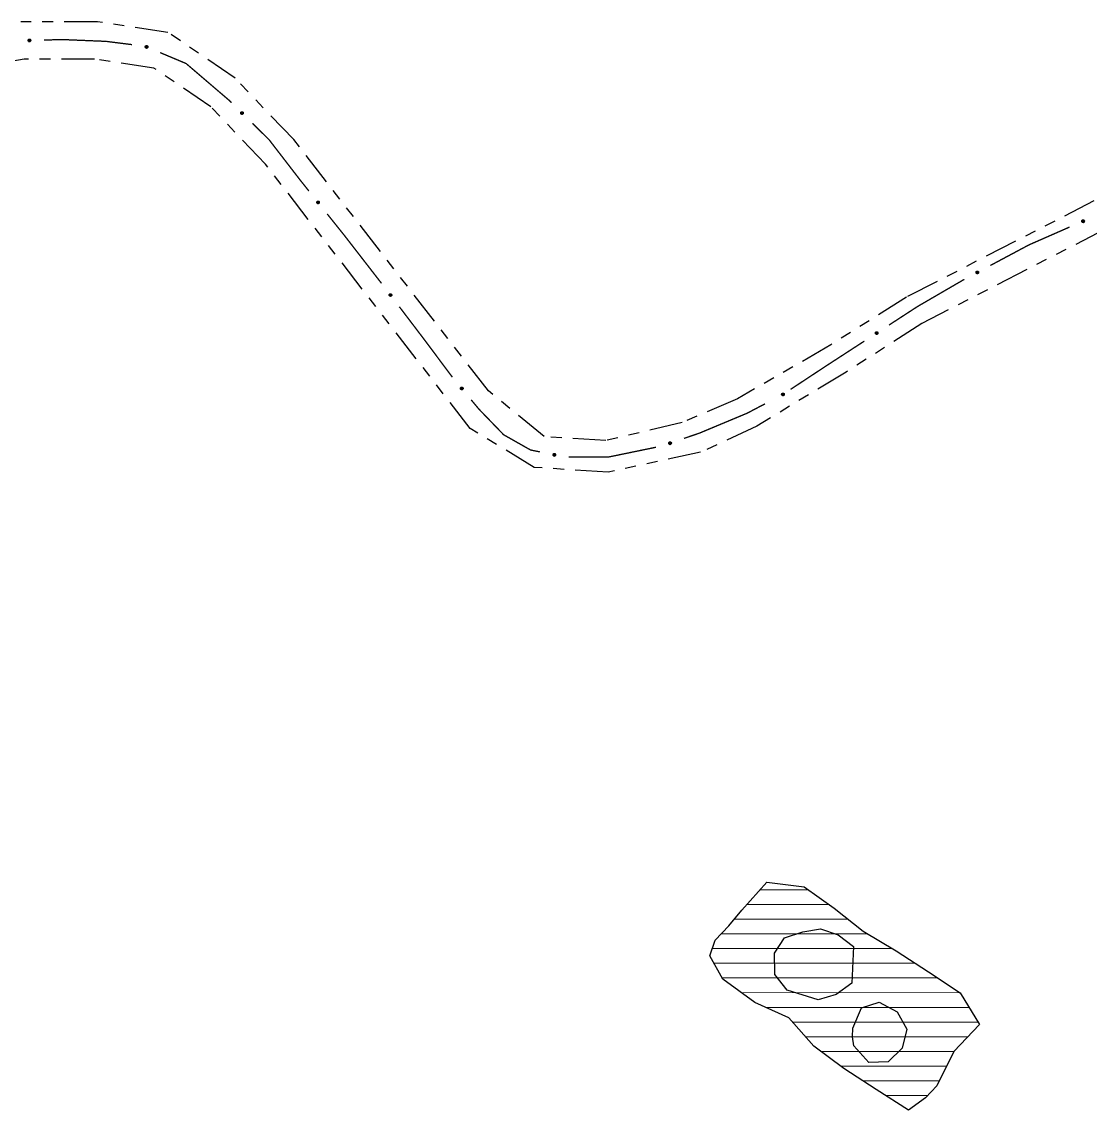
# Model space of a CAD drawing. Extents: x 203665 to 205970, y 4870865 to 4873745.
# Drawn here: x 204813.3 to 204958.7, y 4872382.9 to 4872531.1 of the extents above; entities that cross this region are included whole.
import ezdxf

# ---------------------------------------------------------------- set-up
doc = ezdxf.new("R2010")
doc.units = 0
doc.header["$LTSCALE"] = 1.5
doc.header["$MEASUREMENT"] = 0
doc.linetypes.add('TRACO_25', pattern=[8, 3, -1, 1, -1, 1, -1])
for name, color, linetype in [('HD-HACH-HIDROG', 160, 'CONTINUOUS'), ('HD-LAGOS-PERENE', 170, 'CONTINUOUS'), ('SV-EIXO-RUA-N-PAV', 6, 'CONTINUOUS'), ('SV-RUA-NAO-PAV', 7, 'CONTINUOUS')]:
    doc.layers.add(name, color=color, linetype=linetype)

# ---------------------------------------------------------------- blocks, each defined once
blk = doc.blocks.new('*X2')
at = {"layer": 'HD-HACH-HIDROG', "const_width": 0.13}
for points in [[(204913.729582, 4872412.918667), (204920.299554, 4872412.918733)], [(204911.94454, 4872410.918616), (204923.082511, 4872410.918728)], [(204910.224921, 4872408.918566), (204925.680561, 4872408.918721)], [(204908.447072, 4872406.918515), (204928.364594, 4872406.918714)], [(204907.23331, 4872404.91847), (204931.743545, 4872404.918715)], [(204907.451053, 4872402.918439), (204934.853254, 4872402.918713)], [(204908.586304, 4872400.918418), (204937.886067, 4872400.918711)], [(204911.172567, 4872398.91841), (204940.87973, 4872398.918708)], [(204914.460474, 4872396.91841), (204942.137967, 4872396.918687)], [(204918.159324, 4872394.918414), (204943.358852, 4872394.918666)], [(204919.911162, 4872392.918399), (204942.015257, 4872392.91862)], [(204922.000431, 4872390.918387), (204940.124245, 4872390.918568)], [(204924.703057, 4872388.918381), (204939.123471, 4872388.918525)], [(204927.704445, 4872386.918378), (204938.127721, 4872386.918482)], [(204930.791487, 4872384.918376), (204936.547977, 4872384.918433)]]:
    blk.add_lwpolyline(points, dxfattribs=at)

msp = doc.modelspace()

# ---------------------------------------------------------------- linework, layer by layer
at = {"layer": 'HD-LAGOS-PERENE', "linetype": 'Continuous'}
for points in [[(204907.638013, 4872406.047486, 3.311173), (204909.484689, 4872408.03561, 3.311173), (204911.237968, 4872410.126938, 3.311173), (204914.63793, 4872413.936425, 3.311173), (204919.718604, 4872413.336239, 3.311173), (204923.809432, 4872410.396317, 3.311173), (204927.760264, 4872407.276417, 3.311173), (204932.27111, 4872404.60645, 3.311173), (204936.661965, 4872401.736507, 3.311173), (204940.942806, 4872398.876568, 3.311173), (204943.573619, 4872394.566841, 3.311173), (204940.113632, 4872390.907343, 3.311173), (204937.783898, 4872386.227886, 3.311173), (204936.239019, 4872384.591094, 3.311173), (204933.923823, 4872382.918374, 3.311173), (204929.522973, 4872385.728324, 3.311173), (204925.122116, 4872388.608267, 3.311173), (204921.04128, 4872391.628181, 3.311173), (204917.66043, 4872395.487985, 3.311173), (204913.029639, 4872397.558014, 3.311173), (204908.688754, 4872400.737926, 3.311173), (204906.878168, 4872403.927717, 3.311173)], [(204915.729517, 4872401.377533, 3.311173), (204915.69059, 4872404.312069, 3.311173), (204917.069098, 4872406.367009, 3.311173), (204919.55204, 4872407.208157, 3.311173), (204921.959538, 4872407.586664, 3.311173), (204924.378852, 4872406.79443, 3.311173), (204926.460348, 4872405.216669, 3.311173), (204926.230903, 4872400.197144, 3.311173), (204924.103034, 4872398.657804, 3.311173), (204921.630616, 4872397.957569, 3.311173), (204917.409963, 4872399.257649, 3.311173)], [(204926.37163, 4872394.077702, 3.311173), (204927.550757, 4872396.864988, 3.311173), (204929.94164, 4872397.647203, 3.311173), (204932.377569, 4872396.313352, 3.311173), (204933.692515, 4872393.957366, 3.311173), (204933.067114, 4872391.348631, 3.311173), (204931.17273, 4872389.517896, 3.311173), (204928.516119, 4872389.417906, 3.311173), (204926.511924, 4872391.687916, 3.311173), (204926.331759, 4872392.92781, 3.311173)]]:
    msp.add_polyline3d(points, close=True, dxfattribs=at)
at = {"layer": 'SV-EIXO-RUA-N-PAV'}
for points in [[(204814.180701, 4872528.623622), (204814.213896, 4872528.65954), (204814.24977, 4872528.683622), (204814.285472, 4872528.695095), (204814.319665, 4872528.697008), (204814.354866, 4872528.695024), (204814.389915, 4872528.685195), (204814.426399, 4872528.665668), (204814.462663, 4872528.632621), (204814.484917, 4872528.59425), (204814.498039, 4872528.55985), (204814.502086, 4872528.52431), (204814.499586, 4872528.490147), (204814.488171, 4872528.454077), (204814.468022, 4872528.417298), (204814.43391, 4872528.381637), (204814.398577, 4872528.358269), (204814.363753, 4872528.348078), (204814.327999, 4872528.344236), (204814.292085, 4872528.346691), (204814.257736, 4872528.356539), (204814.220741, 4872528.376893), (204814.18599, 4872528.411028), (204814.162281, 4872528.446002), (204814.151604, 4872528.480674), (204814.148614, 4872528.515959), (204814.150174, 4872528.55129), (204814.158588, 4872528.586933), (204814.180701, 4872528.623622)], [(204830.171925, 4872527.790123), (204830.216948, 4872527.809227), (204830.25955, 4872527.816439), (204830.296813, 4872527.812228), (204830.328771, 4872527.79992), (204830.360048, 4872527.783646), (204830.387961, 4872527.760282), (204830.413198, 4872527.727488), (204830.432678, 4872527.682458), (204830.437198, 4872527.638331), (204830.435024, 4872527.601578), (204830.424109, 4872527.567515), (204830.407791, 4872527.537396), (204830.382562, 4872527.509204), (204830.349079, 4872527.483954), (204830.303326, 4872527.465461), (204830.261512, 4872527.458677), (204830.225576, 4872527.463697), (204830.191401, 4872527.474887), (204830.159669, 4872527.491883), (204830.132401, 4872527.514976), (204830.107039, 4872527.548735), (204830.089385, 4872527.594135), (204830.082142, 4872527.635762), (204830.086656, 4872527.671759), (204830.09843, 4872527.705157), (204830.114371, 4872527.736725), (204830.136689, 4872527.765762), (204830.171925, 4872527.790123)], [(204843.224628, 4872518.817242), (204843.273527, 4872518.818214), (204843.315752, 4872518.809051), (204843.34877, 4872518.791271), (204843.37385, 4872518.767953), (204843.396821, 4872518.741206), (204843.414032, 4872518.709131), (204843.425248, 4872518.669299), (204843.426568, 4872518.620254), (204843.414338, 4872518.577616), (204843.39864, 4872518.544312), (204843.37583, 4872518.51676), (204843.349473, 4872518.49488), (204843.315564, 4872518.478104), (204843.275087, 4872518.467132), (204843.225738, 4872518.466998), (204843.184404, 4872518.476266), (204843.152919, 4872518.494301), (204843.125365, 4872518.517408), (204843.10224, 4872518.544995), (204843.085527, 4872518.576578), (204843.074553, 4872518.617351), (204843.075067, 4872518.666061), (204843.083839, 4872518.707392), (204843.101428, 4872518.739122), (204843.124787, 4872518.765737), (204843.151333, 4872518.789104), (204843.182856, 4872518.807747), (204843.224628, 4872518.817242)], [(204853.584713, 4872506.646433), (204853.633389, 4872506.641674), (204853.674251, 4872506.627629), (204853.70496, 4872506.606107), (204853.727137, 4872506.580011), (204853.746819, 4872506.550759), (204853.760156, 4872506.516889), (204853.766631, 4872506.476019), (204853.762199, 4872506.427156), (204853.745061, 4872506.386243), (204853.725571, 4872506.355007), (204853.699692, 4872506.330315), (204853.670955, 4872506.311671), (204853.635315, 4872506.298981), (204853.593832, 4872506.292823), (204853.544807, 4872506.298469), (204853.504842, 4872506.312512), (204853.475685, 4872506.33411), (204853.451026, 4872506.360284), (204853.43129, 4872506.390389), (204853.41839, 4872506.423712), (204853.412266, 4872506.46549), (204853.418479, 4872506.513804), (204853.43203, 4872506.553824), (204853.453213, 4872506.583277), (204853.479528, 4872506.606973), (204853.508628, 4872506.627071), (204853.542117, 4872506.641895), (204853.584713, 4872506.646433)], [(204957.506902, 4872503.964476), (204957.524026, 4872504.010289), (204957.54811, 4872504.046161), (204957.57681, 4872504.070299), (204957.607732, 4872504.085016), (204957.641063, 4872504.096509), (204957.677225, 4872504.100683), (204957.718386, 4872504.096424), (204957.764463, 4872504.07957), (204957.799589, 4872504.052482), (204957.824759, 4872504.025612), (204957.841962, 4872503.994251), (204957.852584, 4872503.961685), (204957.855677, 4872503.923979), (204957.850954, 4872503.882309), (204957.832885, 4872503.836386), (204957.809032, 4872503.80138), (204957.78066, 4872503.778762), (204957.749022, 4872503.761667), (204957.714853, 4872503.750341), (204957.679333, 4872503.746449), (204957.637386, 4872503.75128), (204957.592297, 4872503.769714), (204957.557111, 4872503.793106), (204957.5341, 4872503.821154), (204957.517971, 4872503.85268), (204957.506037, 4872503.88597), (204957.500329, 4872503.922146), (204957.506902, 4872503.964476)], [(204943.120134, 4872496.970688), (204943.133685, 4872497.017682), (204943.154941, 4872497.055299), (204943.1817, 4872497.081572), (204943.2114, 4872497.098622), (204943.243749, 4872497.112643), (204943.279482, 4872497.119584), (204943.320849, 4872497.118502), (204943.368085, 4872497.10524), (204943.40519, 4872497.080932), (204943.43235, 4872497.056076), (204943.451913, 4872497.026131), (204943.465007, 4872496.994477), (204943.470989, 4872496.957121), (204943.469484, 4872496.915211), (204943.454998, 4872496.868035), (204943.433906, 4872496.831299), (204943.407357, 4872496.806566), (204943.377127, 4872496.78709), (204943.34393, 4872496.773172), (204943.308814, 4872496.766561), (204943.266619, 4872496.768153), (204943.220247, 4872496.783067), (204943.183366, 4872496.803685), (204943.158268, 4872496.82988), (204943.139764, 4872496.860074), (204943.125306, 4872496.892348), (204943.116833, 4872496.927978), (204943.120134, 4872496.970688)], [(204863.444582, 4872494.042814), (204863.493129, 4872494.036877), (204863.533639, 4872494.021848), (204863.563818, 4872493.999588), (204863.585357, 4872493.972964), (204863.604325, 4872493.943244), (204863.616838, 4872493.909061), (204863.622323, 4872493.868046), (204863.616709, 4872493.819305), (204863.598586, 4872493.778819), (204863.578345, 4872493.748064), (204863.551877, 4872493.724005), (204863.522696, 4872493.706062), (204863.486759, 4872493.694239), (204863.44514, 4872493.689087), (204863.396266, 4872493.695917), (204863.356652, 4872493.710924), (204863.328027, 4872493.733221), (204863.304008, 4872493.759985), (204863.285007, 4872493.790558), (204863.272917, 4872493.824184), (204863.267806, 4872493.866098), (204863.275187, 4872493.914247), (204863.289703, 4872493.953928), (204863.311592, 4872493.982859), (204863.338474, 4872494.005912), (204863.368051, 4872494.025299), (204863.401889, 4872494.039308), (204863.444582, 4872494.042814)], [(204929.420806, 4872488.701065), (204929.430259, 4872488.749051), (204929.448196, 4872488.78836), (204929.472593, 4872488.816839), (204929.500714, 4872488.836384), (204929.531736, 4872488.853139), (204929.566739, 4872488.863132), (204929.608044, 4872488.865617), (204929.656248, 4872488.856472), (204929.695308, 4872488.83545), (204929.724508, 4872488.813025), (204929.746577, 4872488.784876), (204929.762349, 4872488.754468), (204929.771526, 4872488.717765), (204929.773636, 4872488.675881), (204929.763267, 4872488.627634), (204929.745417, 4872488.589217), (204929.721096, 4872488.56229), (204929.692656, 4872488.540283), (204929.660781, 4872488.523557), (204929.626365, 4872488.513946), (204929.58419, 4872488.511898), (204929.536705, 4872488.522763), (204929.498186, 4872488.540129), (204929.470925, 4872488.564065), (204929.449889, 4872488.592553), (204929.432705, 4872488.623462), (204929.421196, 4872488.65823), (204929.420806, 4872488.701065)], [(204873.140511, 4872481.323815), (204873.189271, 4872481.32001), (204873.2304, 4872481.306769), (204873.261525, 4872481.285852), (204873.28421, 4872481.260196), (204873.304461, 4872481.231336), (204873.318459, 4872481.197733), (204873.325734, 4872481.156997), (204873.32226, 4872481.108057), (204873.305927, 4872481.066816), (204873.287053, 4872481.035205), (204873.261663, 4872481.01001), (204873.233296, 4872480.990807), (204873.197911, 4872480.977421), (204873.156557, 4872480.970452), (204873.107431, 4872480.975135), (204873.067198, 4872480.988393), (204873.037624, 4872481.009416), (204873.012457, 4872481.035101), (204872.992135, 4872481.064814), (204872.978585, 4872481.097878), (204872.971643, 4872481.139527), (204872.976908, 4872481.187954), (204872.989673, 4872481.228232), (204873.010274, 4872481.258094), (204873.03612, 4872481.282302), (204873.06482, 4872481.302965), (204873.098012, 4872481.318443), (204873.140511, 4872481.323815)], [(204916.670984, 4872480.354248), (204916.680125, 4872480.402294), (204916.697806, 4872480.441719), (204916.722017, 4872480.470357), (204916.75001, 4872480.490084), (204916.780921, 4872480.507041), (204916.815858, 4872480.517261), (204916.857147, 4872480.520015), (204916.905409, 4872480.511184), (204916.944605, 4872480.490417), (204916.973951, 4872480.468183), (204916.996203, 4872480.440178), (204917.012172, 4872480.409873), (204917.021588, 4872480.373232), (204917.02397, 4872480.331362), (204917.013916, 4872480.283048), (204916.996317, 4872480.244516), (204916.972172, 4872480.217431), (204916.943876, 4872480.195239), (204916.91211, 4872480.178306), (204916.877757, 4872480.168471), (204916.835597, 4872480.166149), (204916.788042, 4872480.176704), (204916.749411, 4872480.193818), (204916.721994, 4872480.217577), (204916.700773, 4872480.245927), (204916.683389, 4872480.276724), (204916.671653, 4872480.311416), (204916.670984, 4872480.354248)], [(204901.319898, 4872473.763439), (204901.340838, 4872473.807638), (204901.367873, 4872473.841343), (204901.398513, 4872473.862965), (204901.43057, 4872473.875012), (204901.464754, 4872473.883642), (204901.501139, 4872473.884739), (204901.541792, 4872473.877012), (204901.586277, 4872473.856318), (204901.618984, 4872473.826354), (204901.641789, 4872473.79745), (204901.656275, 4872473.764745), (204901.664103, 4872473.731397), (204901.663993, 4872473.693565), (204901.65576, 4872473.652443), (204901.633869, 4872473.608215), (204901.607138, 4872473.575354), (204901.576953, 4872473.555218), (204901.543982, 4872473.540863), (204901.508977, 4872473.53247), (204901.473255, 4872473.531599), (204901.431867, 4872473.539963), (204901.3885, 4872473.562148), (204901.35542, 4872473.588435), (204901.334866, 4872473.618329), (204901.321464, 4872473.651107), (204901.312391, 4872473.685289), (204901.309765, 4872473.721818), (204901.319898, 4872473.763439)], [(204885.619041, 4872472.261258), (204885.659381, 4872472.288911), (204885.699707, 4872472.304428), (204885.737065, 4872472.30769), (204885.770829, 4872472.301965), (204885.804712, 4872472.292217), (204885.836704, 4872472.274852), (204885.867943, 4872472.247713), (204885.895967, 4872472.207441), (204885.909148, 4872472.165087), (204885.914305, 4872472.128633), (204885.910362, 4872472.093082), (204885.900341, 4872472.060325), (204885.881204, 4872472.02769), (204885.853393, 4872471.996301), (204885.812216, 4872471.969102), (204885.772578, 4872471.95416), (204885.73636, 4872471.951954), (204885.700645, 4872471.956144), (204885.666172, 4872471.966511), (204885.634866, 4872471.983738), (204885.603313, 4872472.011796), (204885.577006, 4872472.052794), (204885.561652, 4872472.092158), (204885.558938, 4872472.128335), (204885.563855, 4872472.163404), (204885.573219, 4872472.197507), (204885.589336, 4872472.230393), (204885.619041, 4872472.261258)]]:
    msp.add_lwpolyline(points, close=True, dxfattribs=at)
for points in [[(204814.148614, 4872528.515959), (204814.498039, 4872528.55985)], [(204814.150174, 4872528.55129), (204814.484917, 4872528.59425)], [(204814.151604, 4872528.480674), (204814.502086, 4872528.52431)], [(204814.152717, 4872528.497951), (204814.49837, 4872528.539424)], [(204814.153152, 4872528.534815), (204814.48646, 4872528.578707)], [(204814.158588, 4872528.586933), (204814.462663, 4872528.632621)], [(204814.159113, 4872528.569089), (204814.469197, 4872528.613761)], [(204814.160431, 4872528.462656), (204814.497831, 4872528.506651)], [(204814.162281, 4872528.446002), (204814.499586, 4872528.490147)], [(204814.17053, 4872528.603501), (204814.441055, 4872528.647175)], [(204814.17633, 4872528.427568), (204814.489177, 4872528.470944)], [(204814.180701, 4872528.623622), (204814.426399, 4872528.665668)], [(204814.18599, 4872528.411028), (204814.488171, 4872528.454077)], [(204814.199577, 4872528.642452), (204814.400775, 4872528.674824)], [(204814.207166, 4872528.395587), (204814.475066, 4872528.435099)], [(204814.213896, 4872528.65954), (204814.389915, 4872528.685195)], [(204814.220741, 4872528.376893), (204814.468022, 4872528.417298)], [(204814.234287, 4872528.673356), (204814.363566, 4872528.6889)], [(204814.244684, 4872528.369233), (204814.443222, 4872528.398808)], [(204814.24977, 4872528.683622), (204814.354866, 4872528.695024)], [(204814.257736, 4872528.356539), (204814.43391, 4872528.381637)], [(204814.279233, 4872528.35236), (204814.409842, 4872528.369302)], [(204814.292085, 4872528.346691), (204814.398577, 4872528.358269)], [(204830.082142, 4872527.635762), (204830.407791, 4872527.537396)], [(204830.086656, 4872527.671759), (204830.424109, 4872527.567515)], [(204830.0873, 4872527.651706), (204830.412974, 4872527.553164)], [(204830.087375, 4872527.613184), (204830.39041, 4872527.524167)], [(204830.089385, 4872527.594135), (204830.382562, 4872527.509204)], [(204830.09477, 4872527.687053), (204830.426932, 4872527.58282)], [(204830.09843, 4872527.705157), (204830.435024, 4872527.601578)], [(204830.102344, 4872527.571356), (204830.362816, 4872527.497288)], [(204830.107039, 4872527.548735), (204830.349079, 4872527.483954)], [(204830.110317, 4872527.720482), (204830.432218, 4872527.623527)], [(204830.114371, 4872527.736725), (204830.437198, 4872527.638331)], [(204830.125718, 4872527.531913), (204830.318872, 4872527.477288)], [(204830.129835, 4872527.749279), (204830.430884, 4872527.662579)], [(204830.132401, 4872527.514976), (204830.303326, 4872527.465461)], [(204830.136689, 4872527.765762), (204830.432678, 4872527.682458)], [(204830.150282, 4872527.502332), (204830.276315, 4872527.464106)], [(204830.154385, 4872527.775959), (204830.41896, 4872527.704606)], [(204830.159669, 4872527.491883), (204830.261512, 4872527.458677)], [(204830.171925, 4872527.790123), (204830.413198, 4872527.727488)], [(204830.196873, 4872527.799533), (204830.393599, 4872527.746365)], [(204830.216948, 4872527.809227), (204830.387961, 4872527.760282)], [(204830.241216, 4872527.813443), (204830.365462, 4872527.774488)], [(204830.25955, 4872527.816439), (204830.360048, 4872527.783646)], [(204843.074553, 4872518.617351), (204843.275087, 4872518.467132)], [(204843.075067, 4872518.666061), (204843.315564, 4872518.478104)], [(204843.078616, 4872518.640094), (204843.292801, 4872518.474394)], [(204843.080292, 4872518.684488), (204843.328418, 4872518.489071)], [(204843.083839, 4872518.707392), (204843.349473, 4872518.49488)], [(204843.085527, 4872518.576578), (204843.225738, 4872518.466998)], [(204843.085629, 4872518.594785), (204843.24457, 4872518.472189)], [(204843.094561, 4872518.72027), (204843.360153, 4872518.507585)], [(204843.097417, 4872518.558187), (204843.200165, 4872518.475795)], [(204843.101428, 4872518.739122), (204843.37583, 4872518.51676)], [(204843.10224, 4872518.544995), (204843.184404, 4872518.476266)], [(204843.114652, 4872518.750296), (204843.384147, 4872518.529914)], [(204843.124787, 4872518.765737), (204843.39864, 4872518.544312)], [(204843.141524, 4872518.775537), (204843.404205, 4872518.565729)], [(204843.151333, 4872518.789104), (204843.414338, 4872518.577616)], [(204843.170359, 4872518.794999), (204843.417503, 4872518.602471)], [(204843.182856, 4872518.807747), (204843.426568, 4872518.620254)], [(204843.203076, 4872518.810624), (204843.422079, 4872518.645917)], [(204843.224628, 4872518.817242), (204843.425248, 4872518.669299)], [(204843.251285, 4872518.816689), (204843.414085, 4872518.694115)], [(204843.273527, 4872518.818214), (204843.414032, 4872518.709131)], [(204843.29762, 4872518.813094), (204843.398438, 4872518.730691)], [(204843.315752, 4872518.809051), (204843.396821, 4872518.741206)], [(204853.584713, 4872506.646433), (204853.766631, 4872506.476019)], [(204853.412266, 4872506.46549), (204853.593832, 4872506.292823)], [(204853.41839, 4872506.423712), (204853.544807, 4872506.298469)], [(204853.418479, 4872506.513804), (204853.635315, 4872506.298981)], [(204853.418963, 4872506.487601), (204853.612274, 4872506.297962)], [(204853.420623, 4872506.441782), (204853.564116, 4872506.301419)], [(204853.425826, 4872506.531493), (204853.649364, 4872506.308368)], [(204853.428045, 4872506.404055), (204853.520439, 4872506.310199)], [(204853.43129, 4872506.390389), (204853.504842, 4872506.312512)], [(204853.43203, 4872506.553824), (204853.670955, 4872506.311671)], [(204853.444186, 4872506.565358), (204853.683049, 4872506.323039)], [(204853.453213, 4872506.583277), (204853.699692, 4872506.330315)], [(204853.467654, 4872506.592825), (204853.709493, 4872506.342405)], [(204853.479528, 4872506.606973), (204853.725571, 4872506.355007)], [(204853.497297, 4872506.614746), (204853.733606, 4872506.375625)], [(204853.508628, 4872506.627071), (204853.745061, 4872506.386243)], [(204853.528213, 4872506.630698), (204853.751115, 4872506.410557)], [(204853.542117, 4872506.641895), (204853.762199, 4872506.427156)], [(204853.562534, 4872506.642385), (204853.760746, 4872506.453168)], [(204853.611122, 4872506.642763), (204853.75845, 4872506.501971)], [(204853.633389, 4872506.641674), (204853.760156, 4872506.516889)], [(204853.656717, 4872506.633768), (204853.747193, 4872506.540127)], [(204853.674251, 4872506.627629), (204853.746819, 4872506.550759)], [(204957.500329, 4872503.922146), (204957.764463, 4872504.07957)], [(204957.505108, 4872503.942002), (204957.738953, 4872504.084858)], [(204957.506037, 4872503.88597), (204957.799589, 4872504.052482)], [(204957.506902, 4872503.964476), (204957.718386, 4872504.096424)], [(204957.507571, 4872503.90583), (204957.777651, 4872504.064588)], [(204957.515032, 4872503.87185), (204957.806902, 4872504.038681)], [(204957.517244, 4872503.989051), (204957.691202, 4872504.095196)], [(204957.517971, 4872503.85268), (204957.824759, 4872504.025612)], [(204957.524026, 4872504.010289), (204957.677225, 4872504.100683)], [(204957.528588, 4872503.837566), (204957.8328, 4872504.006832)], [(204957.5341, 4872503.821154), (204957.841962, 4872503.994251)], [(204957.537667, 4872504.030797), (204957.651434, 4872504.094135)], [(204957.54811, 4872504.046161), (204957.641063, 4872504.096509)], [(204957.549092, 4872503.80782), (204957.844711, 4872503.976296)], [(204957.557111, 4872503.793106), (204957.852584, 4872503.961685)], [(204957.577094, 4872503.781365), (204957.850221, 4872503.939971)], [(204957.592297, 4872503.769714), (204957.855677, 4872503.923979)], [(204957.617743, 4872503.763441), (204957.850734, 4872503.901452)], [(204957.637386, 4872503.75128), (204957.850954, 4872503.882309)], [(204957.662446, 4872503.753256), (204957.835002, 4872503.855805)], [(204957.679333, 4872503.746449), (204957.832885, 4872503.836386)], [(204957.700812, 4872503.750721), (204957.81528, 4872503.815857)], [(204957.714853, 4872503.750341), (204957.809032, 4872503.80138)], [(204943.116833, 4872496.927978), (204943.368085, 4872497.10524)], [(204943.120072, 4872496.948143), (204943.342244, 4872497.108552)], [(204943.120134, 4872496.970688), (204943.320849, 4872497.118502)], [(204943.125306, 4872496.892348), (204943.40519, 4872497.080932)], [(204943.125309, 4872496.912267), (204943.382386, 4872497.091316)], [(204943.128555, 4872496.995986), (204943.29384, 4872497.115188)], [(204943.133685, 4872497.017682), (204943.279482, 4872497.119584)], [(204943.13536, 4872496.878961), (204943.413542, 4872497.067734)], [(204943.139764, 4872496.860074), (204943.43235, 4872497.056076)], [(204943.145709, 4872497.039178), (204943.254271, 4872497.111074)], [(204943.151511, 4872496.84582), (204943.441811, 4872497.03797)], [(204943.154941, 4872497.055299), (204943.243749, 4872497.112643)], [(204943.158268, 4872496.82988), (204943.451913, 4872497.026131)], [(204943.174241, 4872496.817739), (204943.456034, 4872497.00844)], [(204943.183366, 4872496.803685), (204943.465007, 4872496.994477)], [(204943.204193, 4872496.793515), (204943.46432, 4872496.972646)], [(204943.220247, 4872496.783067), (204943.470989, 4872496.957121)], [(204943.246099, 4872496.778768), (204943.467792, 4872496.93428)], [(204943.266619, 4872496.768153), (204943.469484, 4872496.915211)], [(204943.291453, 4872496.77205), (204943.455616, 4872496.887559)], [(204943.308814, 4872496.766561), (204943.454998, 4872496.868035)], [(204943.329901, 4872496.772471), (204943.439023, 4872496.846213)], [(204943.34393, 4872496.773172), (204943.433906, 4872496.831299)], [(204863.267806, 4872493.866098), (204863.44514, 4872493.689087)], [(204863.272917, 4872493.824184), (204863.396266, 4872493.695917)], [(204863.275037, 4872493.88804), (204863.463701, 4872493.693778)], [(204863.275187, 4872493.914247), (204863.486759, 4872493.694239)], [(204863.275587, 4872493.842194), (204863.415641, 4872493.698399)], [(204863.282093, 4872493.804299), (204863.372189, 4872493.708234)], [(204863.28296, 4872493.931753), (204863.501032, 4872493.703282)], [(204863.285007, 4872493.790558), (204863.356652, 4872493.710924)], [(204863.289703, 4872493.953928), (204863.522696, 4872493.706062)], [(204863.302134, 4872493.965164), (204863.535062, 4872493.717134)], [(204863.311592, 4872493.982859), (204863.551877, 4872493.724005)], [(204863.326261, 4872493.992055), (204863.561967, 4872493.735854)], [(204863.338474, 4872494.005912), (204863.578345, 4872493.748064)], [(204863.356425, 4872494.013252), (204863.586877, 4872493.768481)], [(204863.368051, 4872494.025299), (204863.598586, 4872493.778819)], [(204863.387718, 4872494.028451), (204863.605226, 4872493.802979)], [(204863.401889, 4872494.039308), (204863.616709, 4872493.819305)], [(204863.422312, 4872494.039304), (204863.615886, 4872493.845344)], [(204863.444582, 4872494.042814), (204863.622323, 4872493.868046)], [(204863.470895, 4872494.038506), (204863.614772, 4872493.894188)], [(204863.493129, 4872494.036877), (204863.616838, 4872493.909061)], [(204863.516259, 4872494.02841), (204863.604442, 4872493.932606)], [(204863.533639, 4872494.021848), (204863.604325, 4872493.943244)], [(204929.420806, 4872488.701065), (204929.608044, 4872488.865617)], [(204929.421196, 4872488.65823), (204929.656248, 4872488.856472)], [(204929.422686, 4872488.678599), (204929.630218, 4872488.857546)], [(204929.427017, 4872488.726994), (204929.581422, 4872488.859989)], [(204929.430259, 4872488.749051), (204929.566739, 4872488.863132)], [(204929.430993, 4872488.643307), (204929.671695, 4872488.843831)], [(204929.432705, 4872488.623462), (204929.695308, 4872488.83545)], [(204929.440388, 4872488.771504), (204929.542354, 4872488.852482)], [(204929.443875, 4872488.610991), (204929.704766, 4872488.82302)], [(204929.448196, 4872488.78836), (204929.531736, 4872488.853139)], [(204929.449889, 4872488.592553), (204929.724508, 4872488.813025)], [(204929.46282, 4872488.579364), (204929.735494, 4872488.795801)], [(204929.470925, 4872488.564065), (204929.746577, 4872488.784876)], [(204929.487884, 4872488.553345), (204929.752207, 4872488.767606)], [(204929.498186, 4872488.540129), (204929.762349, 4872488.754468)], [(204929.519811, 4872488.53179), (204929.763545, 4872488.732658)], [(204929.536705, 4872488.522763), (204929.771526, 4872488.717765)], [(204929.562832, 4872488.520707), (204929.770308, 4872488.694734)], [(204929.58419, 4872488.511898), (204929.773636, 4872488.675881)], [(204929.608596, 4872488.517919), (204929.762201, 4872488.647138)], [(204929.626365, 4872488.513946), (204929.763267, 4872488.627634)], [(204929.646864, 4872488.521651), (204929.74923, 4872488.604517)], [(204929.660781, 4872488.523557), (204929.745417, 4872488.589217)], [(204872.971643, 4872481.139527), (204873.156557, 4872480.970452)], [(204872.976908, 4872481.187954), (204873.197911, 4872480.977421)], [(204872.977906, 4872481.161765), (204873.174895, 4872480.975951)], [(204872.978585, 4872481.097878), (204873.107431, 4872480.975135)], [(204872.980463, 4872481.115988), (204873.126679, 4872480.978463)], [(204872.983907, 4872481.205784), (204873.211774, 4872480.987081)], [(204872.988622, 4872481.078414), (204873.082838, 4872480.986386)], [(204872.989673, 4872481.228232), (204873.233296, 4872480.990807)], [(204872.992135, 4872481.064814), (204873.067198, 4872480.988393)], [(204873.0016, 4872481.240002), (204873.245165, 4872481.002409)], [(204873.010274, 4872481.258094), (204873.261663, 4872481.01001)], [(204873.024526, 4872481.267924), (204873.271224, 4872481.02229)], [(204873.03612, 4872481.282302), (204873.287053, 4872481.035205)], [(204873.053733, 4872481.290421), (204873.294682, 4872481.055976)], [(204873.06482, 4872481.302965), (204873.305927, 4872481.066816)], [(204873.084331, 4872481.306976), (204873.311503, 4872481.091244)], [(204873.098012, 4872481.318443), (204873.32226, 4872481.108057)], [(204873.118416, 4872481.319333), (204873.320298, 4872481.134036)], [(204873.140511, 4872481.323815), (204873.325734, 4872481.156997)], [(204873.166987, 4872481.320663), (204873.317046, 4872481.182784)], [(204873.189271, 4872481.32001), (204873.318459, 4872481.197733)], [(204873.21275, 4872481.312563), (204873.305044, 4872481.220713)], [(204873.2304, 4872481.306769), (204873.304461, 4872481.231336)], [(204916.670984, 4872480.354248), (204916.857147, 4872480.520015)], [(204916.671653, 4872480.311416), (204916.905409, 4872480.511184)], [(204916.673011, 4872480.331794), (204916.879372, 4872480.512089)], [(204916.677026, 4872480.380217), (204916.830562, 4872480.514214)], [(204916.680125, 4872480.402294), (204916.815858, 4872480.517261)], [(204916.681547, 4872480.296557), (204916.920938, 4872480.498644)], [(204916.683389, 4872480.276724), (204916.944605, 4872480.490417)], [(204916.690107, 4872480.424812), (204916.791544, 4872480.506453)], [(204916.694639, 4872480.264326), (204916.954144, 4872480.478049)], [(204916.697806, 4872480.441719), (204916.780921, 4872480.507041)], [(204916.700773, 4872480.245927), (204916.973951, 4872480.468183)], [(204916.71379, 4872480.232822), (204916.985048, 4872480.451031)], [(204916.721994, 4872480.217577), (204916.996203, 4872480.440178)], [(204916.739023, 4872480.206967), (204917.001945, 4872480.422945)], [(204916.749411, 4872480.193818), (204917.012172, 4872480.409873)], [(204916.77109, 4872480.185621), (204917.01351, 4872480.388072)], [(204916.788042, 4872480.176704), (204917.021588, 4872480.373232)], [(204916.814182, 4872480.174818), (204917.02052, 4872480.350193)], [(204916.835597, 4872480.166149), (204917.02397, 4872480.331362)], [(204916.859963, 4872480.172329), (204917.012724, 4872480.302545)], [(204916.877757, 4872480.168471), (204917.013916, 4872480.283048)], [(204916.898206, 4872480.176309), (204917.000031, 4872480.25984)], [(204916.91211, 4872480.178306), (204916.996317, 4872480.244516)], [(204901.309765, 4872473.721818), (204901.586277, 4872473.856318)], [(204901.312391, 4872473.685289), (204901.618984, 4872473.826354)], [(204901.3156, 4872473.704947), (204901.59815, 4872473.840273)], [(204901.316208, 4872473.741198), (204901.561306, 4872473.863747)], [(204901.319898, 4872473.763439), (204901.541792, 4872473.877012)], [(204901.320158, 4872473.670458), (204901.625103, 4872473.811983)], [(204901.321464, 4872473.651107), (204901.641789, 4872473.79745)], [(204901.330763, 4872473.635149), (204901.648212, 4872473.778057)], [(204901.332283, 4872473.787051), (204901.514602, 4872473.878089)], [(204901.334866, 4872473.618329), (204901.656275, 4872473.764745)], [(204901.340838, 4872473.807638), (204901.501139, 4872473.884739)], [(204901.348676, 4872473.603775), (204901.657495, 4872473.746622)], [(204901.35542, 4872473.588435), (204901.664103, 4872473.731397)], [(204901.356166, 4872473.826918), (204901.474887, 4872473.880399)], [(204901.367873, 4872473.841343), (204901.464754, 4872473.883642)], [(204901.374338, 4872473.575044), (204901.659911, 4872473.70996)], [(204901.3885, 4872473.562148), (204901.663993, 4872473.693565)], [(204901.413324, 4872473.553743), (204901.657161, 4872473.671537)], [(204901.431867, 4872473.539963), (204901.65576, 4872473.652443)], [(204901.457004, 4872473.539811), (204901.637622, 4872473.627385)], [(204901.473255, 4872473.531599), (204901.633869, 4872473.608215)], [(204901.495018, 4872473.534037), (204901.614589, 4872473.58925)], [(204901.508977, 4872473.53247), (204901.607138, 4872473.575354)], [(204885.558938, 4872472.128335), (204885.910362, 4872472.093082)], [(204885.561652, 4872472.092158), (204885.900341, 4872472.060325)], [(204885.563546, 4872472.108808), (204885.902294, 4872472.076807)], [(204885.563855, 4872472.163404), (204885.914305, 4872472.128633)], [(204885.563858, 4872472.144934), (204885.910094, 4872472.108642)], [(204885.571259, 4872472.071066), (204885.885929, 4872472.043912)], [(204885.572466, 4872472.180782), (204885.907201, 4872472.14959)], [(204885.573219, 4872472.197507), (204885.909148, 4872472.165087)], [(204885.577006, 4872472.052794), (204885.881204, 4872472.02769)], [(204885.585887, 4872472.212878), (204885.89815, 4872472.187601)], [(204885.589336, 4872472.230393), (204885.895967, 4872472.207441)], [(204885.594226, 4872472.033037), (204885.864213, 4872472.012094)], [(204885.603313, 4872472.011796), (204885.853393, 4872471.996301)], [(204885.604658, 4872472.243897), (204885.878128, 4872472.226429)], [(204885.619041, 4872472.261258), (204885.867943, 4872472.247713)], [(204885.624958, 4872471.999013), (204885.825107, 4872471.983777)], [(204885.634866, 4872471.983738), (204885.812216, 4872471.969102)], [(204885.641627, 4872472.275428), (204885.84499, 4872472.262329)], [(204885.654899, 4872471.974891), (204885.78601, 4872471.962417)], [(204885.659381, 4872472.288911), (204885.836704, 4872472.274852)], [(204885.666172, 4872471.966511), (204885.772578, 4872471.95416)], [(204885.682331, 4872472.297856), (204885.811835, 4872472.284314)], [(204885.699707, 4872472.304428), (204885.804712, 4872472.292217)]]:
    msp.add_lwpolyline(points, dxfattribs=at)
at = {"layer": 'SV-EIXO-RUA-N-PAV', "const_width": 0.18}
for points in [[(204816.326474, 4872528.567603), (204818.325839, 4872528.618008)], [(204818.325839, 4872528.618008), (204818.838908, 4872528.630939)], [(204818.838908, 4872528.630939), (204824.321017, 4872528.404871)], [(204824.321017, 4872528.404871), (204824.756882, 4872528.386899)], [(204824.756882, 4872528.386899), (204828.292498, 4872527.939867)], [(204832.105128, 4872526.857271), (204834.870318, 4872525.693776)], [(204834.870318, 4872525.693776), (204835.647174, 4872525.366902)], [(204835.647174, 4872525.366902), (204841.085263, 4872520.713692)], [(204841.085263, 4872520.713692), (204841.565148, 4872520.303069)], [(204841.565148, 4872520.303069), (204841.82714, 4872520.044054)], [(204844.671683, 4872517.231835), (204846.805091, 4872515.122671)], [(204846.805091, 4872515.122671), (204846.934031, 4872514.995195)], [(204846.934031, 4872514.995195), (204851.095734, 4872509.593837)], [(204851.095734, 4872509.593837), (204851.235239, 4872509.412777)], [(204851.235239, 4872509.412777), (204852.34048, 4872508.028434)], [(204854.836185, 4872504.902501), (204856.707964, 4872502.558051)], [(204856.707964, 4872502.558051), (204857.275233, 4872501.847532)], [(204950.315543, 4872500.688341), (204955.851301, 4872503.117703)], [(204857.275233, 4872501.847532), (204862.230532, 4872495.451739)], [(204949.473454, 4872500.238655), (204950.315543, 4872500.688341)], [(204945.062936, 4872497.883378), (204949.473454, 4872500.238655)], [(204935.154548, 4872492.299461), (204940.666241, 4872495.503302)], [(204940.666241, 4872495.503302), (204941.347067, 4872495.899053)], [(204941.347067, 4872495.899053), (204941.534522, 4872495.999156)], [(204864.653476, 4872492.2691), (204867.677614, 4872488.287318)], [(204931.277786, 4872489.777684), (204934.630817, 4872491.958781)], [(204934.630817, 4872491.958781), (204935.154548, 4872492.299461)], [(204867.677614, 4872488.287318), (204868.013, 4872487.845728)], [(204868.013, 4872487.845728), (204871.870565, 4872482.682058)], [(204922.76951, 4872484.246135), (204927.924546, 4872487.596909)], [(204917.885196, 4872481.023495), (204922.058639, 4872483.777107)], [(204922.058639, 4872483.777107), (204922.76951, 4872484.246135)], [(204874.425913, 4872479.604738), (204875.065031, 4872478.835629)], [(204875.065031, 4872478.835629), (204875.48673, 4872478.328162)], [(204911.970733, 4872477.779071), (204914.406402, 4872479.057797)], [(204875.48673, 4872478.328162), (204878.500422, 4872475.204881)], [(204905.473164, 4872475.064125), (204911.740919, 4872477.683046)], [(204911.740919, 4872477.683046), (204911.970733, 4872477.779071)], [(204878.500422, 4872475.204881), (204878.842282, 4872474.850589)], [(204878.842282, 4872474.850589), (204881.894031, 4872473.121265)], [(204903.384293, 4872474.351451), (204905.277159, 4872474.997252)], [(204905.277159, 4872474.997252), (204905.473164, 4872475.064125)], [(204881.894031, 4872473.121265), (204882.502884, 4872472.776248)], [(204882.502884, 4872472.776248), (204883.777503, 4872472.519669)], [(204893.179641, 4872471.830592), (204899.574547, 4872473.147998)], [(204887.708836, 4872471.830685), (204892.708836, 4872471.8316)], [(204892.708836, 4872471.8316), (204893.179641, 4872471.830592)]]:
    msp.add_lwpolyline(points, dxfattribs=at)
at = {"layer": 'SV-RUA-NAO-PAV', "linetype": 'TRACO_25'}
for points in [[(204959.166376, 4872506.674962, 5.122008), (204933.653227, 4872493.573615, 5.132013), (204923.379012, 4872487.091896, 5.262073), (204910.669825, 4872479.730538, 5.722285), (204903.123999, 4872476.512255, 5.722285), (204892.750895, 4872474.052192, 5.742294), (204884.338705, 4872474.596544, 5.772308), (204876.765799, 4872480.81704, 5.902368), (204850.286465, 4872515.009607, 6.212511), (204842.294129, 4872523.386259, 6.302553), (204833.166645, 4872529.61569, 6.442617), (204823.572655, 4872531.042435, 6.482635), (204813.169017, 4872531.053775, 6.482635)], [(204960.683374, 4872502.813512, 5.122008), (204935.721615, 4872489.988402, 6.172493), (204925.447646, 4872483.368355, 5.282082), (204913.280257, 4872476.023973, 5.722285), (204905.64007, 4872472.461447, 5.722285), (204893.068889, 4872469.752294, 5.742294), (204883.017618, 4872470.402711, 5.772308), (204874.305968, 4872475.692635, 6.022423), (204846.428476, 4872511.690634, 6.212511), (204838.986686, 4872519.490267, 6.302553), (204831.265156, 4872524.760146, 6.442617), (204823.194057, 4872525.960418, 6.482635), (204813.602915, 4872525.970872, 6.482635), (204806.442207, 4872524.731326, 6.49264)]]:
    msp.add_polyline3d(points, dxfattribs=at)

# ---------------------------------------------------------------- block references
at = {"layer": 'HD-LAGOS-PERENE'}
msp.add_blockref('*X2', (0, 0), dxfattribs=at)

doc.saveas('drawing.dxf')
